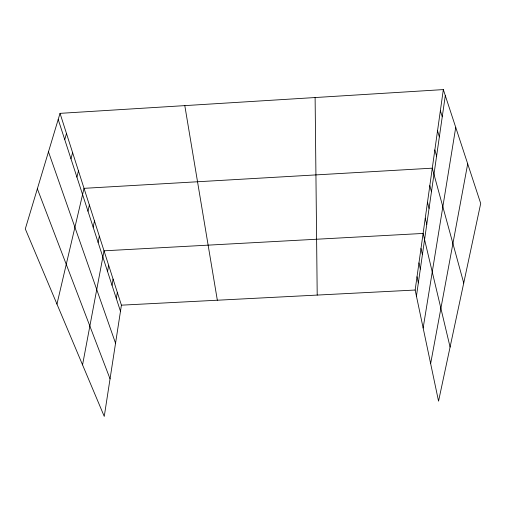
<?xml version="1.0" encoding="UTF-8"?>
<svg xmlns="http://www.w3.org/2000/svg" width="506" height="506" viewBox="0 0 506 506"><rect width="100%" height="100%" fill="white"/><g stroke="black" fill="none" stroke-linecap="round" stroke-linejoin="round"><path stroke-width="0.76" d="M443.332 89.594L480.7 203.463L438.55 401.163L415.154 290.033L443.332 89.594L60.037 113.35L25.3 228.914L104.255 416.406L121.421 305.169L60.037 113.35M416.438 296.143L445.299 95.596M116.336 298.553L117.335 292.405M423.149 328.008L455.735 127.385M112.028 285.283L113.078 279.11M107.544 271.456L108.651 265.264M430.644 363.599L467.696 163.843M82.554 364.877L104.027 250.818L423.111 233.437L450.081 347.078M98.113 242.412L99.347 236.194M93.161 227.162L94.464 220.932M87.987 211.223L89.366 204.993M56.963 304.1L84.028 188.333L432.282 168.169L463.73 283.05M76.912 177.1L78.449 170.895M70.973 158.814L72.605 152.629M64.743 139.624L66.476 133.464M121.421 305.169L415.154 290.033M37.355 188.808L110.049 378.861M48.475 151.806L115.545 343.239M58.203 119.46L120.472 311.291M440.359 110.7L442.25 116.759M437.538 130.788L439.353 136.892M434.85 149.921L436.596 156.057M429.834 185.594L431.46 191.768M427.494 202.248L429.063 208.421M425.255 218.181L426.767 224.354M420.992 248.49L422.409 254.651M418.968 262.918L420.334 269.065M417.02 276.757L418.348 282.886M184.804 105.615L217.34 300.229M315.111 97.538L317.205 295.08"/></g></svg>
